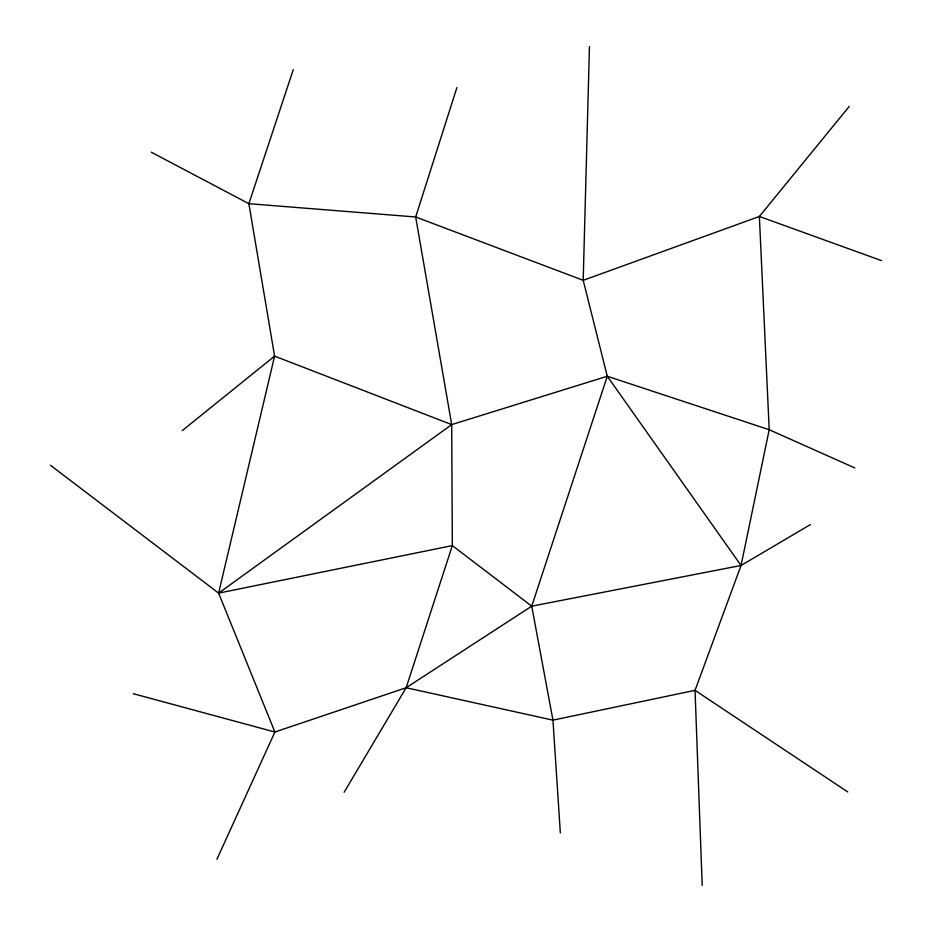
<?xml version="1.0" encoding="UTF-8"?>
<svg xmlns="http://www.w3.org/2000/svg" width="932" height="932" viewBox="0 0 932 932"><rect width="100%" height="100%" fill="white"/><g stroke="black" fill="none" stroke-linecap="round" stroke-linejoin="round"><path stroke-width="1.4" d="M589.455 46.6L583.199 280.311L607.28 376.248L741.045 565.479L695.039 690.344L702.204 885.4M133.253 693.688L274.893 732.016L406.154 687.734L531.741 606.173L741.045 565.479L769.203 429.722L759.37 216.48L849.285 106.376M216.923 859.246L274.893 732.016L218.612 593.125L274.591 356.129L248.867 203.689L293.242 69.714M456.89 87.608L415.672 216.981L451.705 424.608L452.335 545.604L406.154 687.734L344.141 792.258M560.353 832.917L552.944 720.145L531.741 606.173L607.28 376.248L769.203 429.722L854.737 467.899M182.194 430.666L274.591 356.129L451.705 424.608L607.28 376.248M50.41 465.243L218.612 593.125L451.705 424.608M741.045 565.479L810.432 524.588M218.612 593.125L452.335 545.604L531.741 606.173M406.154 687.734L552.944 720.145L695.039 690.344L847.724 791.932M881.59 260.645L759.37 216.48L583.199 280.311L415.672 216.981L248.867 203.689L151.345 152.231"/></g></svg>
